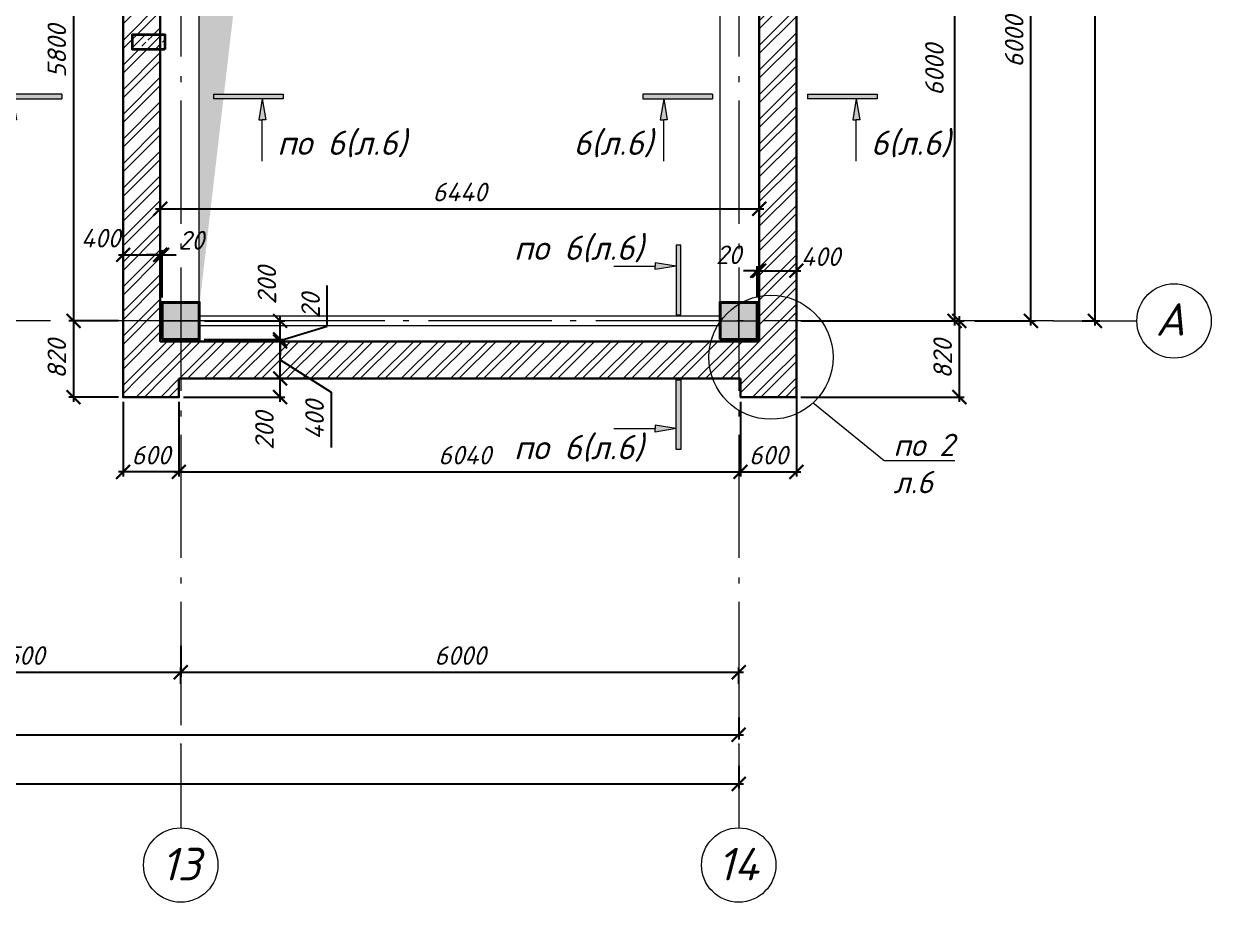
# Model space of a CAD drawing. Header units: millimetres. Extents: x -238377 to -11282, y -123214 to -44846.
# Drawn here: x -154690 to -141919, y -85462 to -76014 of the extents above; entities that cross this region are included whole.
import ezdxf
from ezdxf import colors
from ezdxf.entities.mleader import LeaderData, LeaderLine
from ezdxf.enums import TextEntityAlignment as Align
from ezdxf.math import Vec2, Vec3

# ---------------------------------------------------------------- set-up
doc = ezdxf.new("R2010")
doc.units = ezdxf.units.MM
doc.header["$MEASUREMENT"] = 0
doc.linetypes.add('Double Dashed', pattern=[1797.222233, 1325, -211.666656, 63.333344, -197.222233])
doc.layers.get('0').update_dxf_attribs({"lineweight": 5})
doc.layers.add('#Hatch', color=252, linetype='Continuous', lineweight=5, true_color=0x696969)
for name, color, linetype, lineweight in [('#Бетон', 10, 'Continuous', 35), ('#Выноски', 150, 'Continuous', 15), ('#Оси', 7, 'Continuous', 5), ('колонны_Ном._пера__94', 252, 'Continuous', 13), ('колонны_Ном._пера__99', 7, 'Continuous', 40), ('Конструкции', 160, 'Continuous', 5), ('оси_Ном._пера__96', 7, 'Continuous', 5), ('оси_Ном._пера__97', 7, 'Continuous', 20), ('размеры', 7, 'Continuous', 5), ('чертеж_Ном._пера__96', 7, 'Continuous', 13)]:
    doc.layers.add(name, color=color, linetype=linetype, lineweight=lineweight)
for name, color, linetype in [('#стены наруж', 7, 'Continuous'), ('колонны', 7, 'Continuous'), ('оси', 7, 'Continuous'), ('размеры внутр', 7, 'Continuous')]:
    doc.layers.add(name, color=color, linetype=linetype)
doc.styles.add('GOST 2.304', font='isocpeui.ttf')
doc.styles.get("Standard").update_dxf_attribs({"font": 'isocpeui.ttf'})
doc.styles.add('STEP PR', font='isocpeui.ttf')
doc.styles.add('СГЕНЕРИР_СТИЛЬ_3', font='gost_2_304-81_type.ttf')
doc.dimstyles.get("Standard").update_dxf_attribs({"dimtxt": 200, "dimasz": 150, "dimexe": 50, "dimexo": 50, "dimgap": 80, "dimtad": 1, "dimdec": 0, "dimzin": 0, "dimdsep": 46, "dimtxsty": 'Standard', "dimblk": 'ARCHTICK', "dimcen": 5, "dimdle": 50, "dimadec": 0, "dimazin": 0, "dimtfac": 1, "dimtdec": 0, "dimtofl": 0, "dimtmove": 1, "dimatfit": 3, "dimfxl": 1, "dimtolj": 1, "dimtzin": 0, "dimarcsym": 0})

# ---------------------------------------------------------------- blocks, each defined once
blk = doc.blocks.new('Стандартный маркер сетки_12')
at = {"layer": 'оси_Ном._пера__96', "linetype": 'Double Dashed'}
for p, q in [((900, 0), (20403, 0)), ((20403, 0), (21303, 0))]:
    blk.add_line(p, q, dxfattribs=at)
blk.add_point((20403, 0), dxfattribs=at)
blk.add_point((20403, 0), dxfattribs=at)
at = {"layer": 'оси_Ном._пера__97', "linetype": 'Continuous'}
blk.add_circle((21703, 0), 400, dxfattribs=at)
at = {"layer": 'оси_Ном._пера__96', "style": 'СГЕНЕРИР_СТИЛЬ_3'}
blk.add_attdef('AC_MarkerText_1', text='', height=350, rotation=90, dxfattribs=at).set_placement((21973, -209), align=Align.BOTTOM_LEFT)
blk = doc.blocks.new('Стандартный маркер сетки_13')
at = {"layer": 'оси_Ном._пера__96', "linetype": 'Double Dashed', "lineweight": 5}
blk.add_line((900, 0), (20403, 0), dxfattribs=at)
at = {"layer": 'оси_Ном._пера__96', "linetype": 'Double Dashed'}
blk.add_line((20403, 0), (21303, 0), dxfattribs=at)
blk.add_point((20403, 0), dxfattribs=at)
blk.add_point((20403, 0), dxfattribs=at)
at = {"layer": 'оси_Ном._пера__97', "linetype": 'Continuous'}
blk.add_circle((21703, 0), 400, dxfattribs=at)
at = {"layer": 'оси_Ном._пера__96', "style": 'СГЕНЕРИР_СТИЛЬ_3'}
blk.add_attdef('AC_MarkerText_1', text='', height=350, rotation=90, dxfattribs=at).set_placement((21973, -226), align=Align.BOTTOM_LEFT)
blk = doc.blocks.new('_ArchTick')
at = {"color": 0, "linetype": 'ByBlock', "const_width": 0.15}
blk.add_lwpolyline([(-0.5, -0.5), (0.5, 0.5)], dxfattribs=at)
blk = doc.blocks.new('*D24')
at = {"layer": 'Defpoints', "color": 0, "transparency": 16777216}
for p in [(-214651, -83762), (-147001, -83944), (-147001, -84189)]:
    blk.add_point(p, dxfattribs=at)
at = {"layer": 'размеры', "color": 0, "lineweight": -2, "transparency": 16777216}
for p, q in [((-214651, -83812), (-214651, -84239)), ((-147001, -83994), (-147001, -84239)), ((-214701, -84189), (-146951, -84189))]:
    blk.add_line(p, q, dxfattribs=at)
at = {"layer": 'размеры', "color": 0, "lineweight": -2, "transparency": 16777216, "xscale": 150, "yscale": 150, "zscale": 150, "rotation": 180}
blk.add_blockref('_ArchTick', (-214651, -84189), dxfattribs=at)
at = {"layer": 'размеры', "color": 0, "lineweight": -2, "transparency": 16777216, "xscale": 150, "yscale": 150, "zscale": 150}
blk.add_blockref('_ArchTick', (-147001, -84189), dxfattribs=at)
at = {"layer": 'размеры', "color": 0, "transparency": 16777216, "insert": (-180813, -84008), "char_height": 200, "attachment_point": 5}
blk.add_mtext('\\A1;67650', dxfattribs=at)
blk = doc.blocks.new('*D38')
at = {"layer": 'Defpoints', "color": 0, "transparency": 16777216}
for p in [(-156501, -82679), (-153001, -82653), (-153001, -82989)]:
    blk.add_point(p, dxfattribs=at)
at = {"layer": 'размеры', "color": 0, "lineweight": -2, "transparency": 16777216}
for p, q in [((-156501, -82729), (-156501, -83039)), ((-153001, -82703), (-153001, -83039)), ((-156551, -82989), (-152951, -82989))]:
    blk.add_line(p, q, dxfattribs=at)
at = {"layer": 'размеры', "color": 0, "lineweight": -2, "transparency": 16777216, "xscale": 150, "yscale": 150, "zscale": 150, "rotation": 180}
blk.add_blockref('_ArchTick', (-156501, -82989), dxfattribs=at)
at = {"layer": 'размеры', "color": 0, "lineweight": -2, "transparency": 16777216, "xscale": 150, "yscale": 150, "zscale": 150}
blk.add_blockref('_ArchTick', (-153001, -82989), dxfattribs=at)
at = {"layer": 'размеры', "color": 0, "transparency": 16777216, "insert": (-154746, -82809), "char_height": 200, "attachment_point": 5}
blk.add_mtext('\\A1;3500', dxfattribs=at)
blk = doc.blocks.new('*D39')
at = {"layer": 'Defpoints', "color": 0, "transparency": 16777216}
for p in [(-147001, -82989), (-153001, -83162), (-147001, -83162)]:
    blk.add_point(p, dxfattribs=at)
at = {"layer": 'размеры', "color": 0, "lineweight": -2, "transparency": 16777216}
for p, q in [((-153051, -82989), (-146951, -82989)), ((-153001, -83112), (-153001, -82939)), ((-147001, -83112), (-147001, -82939))]:
    blk.add_line(p, q, dxfattribs=at)
at = {"layer": 'размеры', "color": 0, "lineweight": -2, "transparency": 16777216, "xscale": 150, "yscale": 150, "zscale": 150, "rotation": 180}
blk.add_blockref('_ArchTick', (-153001, -82989), dxfattribs=at)
at = {"layer": 'размеры', "color": 0, "lineweight": -2, "transparency": 16777216, "xscale": 150, "yscale": 150, "zscale": 150}
blk.add_blockref('_ArchTick', (-147001, -82989), dxfattribs=at)
at = {"layer": 'размеры', "color": 0, "transparency": 16777216, "insert": (-149996, -82809), "char_height": 200, "attachment_point": 5}
blk.add_mtext('\\A1;6000', dxfattribs=at)
blk = doc.blocks.new('*D40')
at = {"layer": 'Defpoints', "color": 0, "transparency": 16777216}
for p in [(-146381, -79210), (-144628, -79210), (-146381, -80030)]:
    blk.add_point(p, dxfattribs=at)
at = {"layer": 'размеры', "color": 0, "lineweight": -2, "transparency": 16777216}
for p, q in [((-144628, -80080), (-144628, -79160)), ((-146331, -79210), (-144578, -79210)), ((-146331, -80030), (-144578, -80030))]:
    blk.add_line(p, q, dxfattribs=at)
at = {"layer": 'размеры', "color": 0, "lineweight": -2, "transparency": 16777216, "xscale": 150, "yscale": 150, "zscale": 150}
for p, rotation in [((-144628, -79210), 90), ((-144628, -80030), 270)]:
    blk.add_blockref('_ArchTick', p, dxfattribs=dict(at, rotation=rotation))
at = {"layer": 'размеры', "color": 0, "transparency": 16777216, "insert": (-144808, -79620), "char_height": 200, "attachment_point": 5, "rotation": 90}
blk.add_mtext('\\A1;820', dxfattribs=at)
blk = doc.blocks.new('*D41')
at = {"layer": 'Defpoints', "color": 0, "transparency": 16777216}
for p in [(-144021, -73210), (-143858, -73210), (-144510, -79210)]:
    blk.add_point(p, dxfattribs=at)
at = {"layer": 'размеры', "color": 0, "lineweight": -2, "transparency": 16777216}
for p, q in [((-143858, -79260), (-143858, -73160)), ((-143971, -73210), (-143808, -73210)), ((-144460, -79210), (-143808, -79210))]:
    blk.add_line(p, q, dxfattribs=at)
at = {"layer": 'размеры', "color": 0, "lineweight": -2, "transparency": 16777216, "xscale": 150, "yscale": 150, "zscale": 150}
for p, rotation in [((-143858, -73210), 90), ((-143858, -79210), 270)]:
    blk.add_blockref('_ArchTick', p, dxfattribs=dict(at, rotation=rotation))
at = {"layer": 'размеры', "color": 0, "transparency": 16777216, "insert": (-144038, -76206), "char_height": 200, "attachment_point": 5, "rotation": 90}
blk.add_mtext('\\A1;6000', dxfattribs=at)
blk = doc.blocks.new('*D45')
at = {"layer": 'Defpoints', "color": 0, "transparency": 16777216}
for p in [(-145451, -64810), (-143169, -64810), (-143357, -79210)]:
    blk.add_point(p, dxfattribs=at)
at = {"layer": 'размеры', "color": 0, "lineweight": -2, "transparency": 16777216}
for p, q in [((-145401, -64810), (-143119, -64810)), ((-143169, -79260), (-143169, -64760)), ((-143307, -79210), (-143119, -79210))]:
    blk.add_line(p, q, dxfattribs=at)
at = {"layer": 'размеры', "color": 0, "lineweight": -2, "transparency": 16777216, "xscale": 150, "yscale": 150, "zscale": 150}
for p, rotation in [((-143169, -64810), 90), ((-143169, -79210), 270)]:
    blk.add_blockref('_ArchTick', p, dxfattribs=dict(at, rotation=rotation))
at = {"layer": 'размеры', "color": 0, "transparency": 16777216, "insert": (-143363, -71996), "char_height": 200, "attachment_point": 5, "rotation": 90}
blk.add_mtext('\\A1;14400', dxfattribs=at)
blk = doc.blocks.new('*D55')
at = {"layer": 'Defpoints', "color": 0, "transparency": 16777216}
for p in [(-153021, -80030), (-146981, -80030), (-146981, -80834)]:
    blk.add_point(p, dxfattribs=at)
at = {"layer": 'размеры', "color": 0, "lineweight": -2, "transparency": 16777216}
for p, q in [((-153021, -80080), (-153021, -80884)), ((-146981, -80080), (-146981, -80884)), ((-153071, -80834), (-146931, -80834))]:
    blk.add_line(p, q, dxfattribs=at)
at = {"layer": 'размеры', "color": 0, "lineweight": -2, "transparency": 16777216, "xscale": 150, "yscale": 150, "zscale": 150, "rotation": 180}
blk.add_blockref('_ArchTick', (-153021, -80834), dxfattribs=at)
at = {"layer": 'размеры', "color": 0, "lineweight": -2, "transparency": 16777216, "xscale": 150, "yscale": 150, "zscale": 150}
blk.add_blockref('_ArchTick', (-146981, -80834), dxfattribs=at)
at = {"layer": 'размеры', "color": 0, "transparency": 16777216, "insert": (-149947, -80654), "char_height": 200, "attachment_point": 5}
blk.add_mtext('\\A1;6040', dxfattribs=at)
blk = doc.blocks.new('*D56')
at = {"layer": 'Defpoints', "color": 0, "transparency": 16777216}
for p in [(-144678, -73210), (-144509, -73210), (-146381, -79210)]:
    blk.add_point(p, dxfattribs=at)
at = {"layer": 'размеры', "color": 0, "lineweight": -2, "transparency": 16777216}
for p, q in [((-144678, -79260), (-144678, -73160)), ((-144559, -73210), (-144728, -73210)), ((-146331, -79210), (-144628, -79210))]:
    blk.add_line(p, q, dxfattribs=at)
at = {"layer": 'размеры', "color": 0, "lineweight": -2, "transparency": 16777216, "xscale": 150, "yscale": 150, "zscale": 150}
for p, rotation in [((-144678, -73210), 90), ((-144678, -79210), 270)]:
    blk.add_blockref('_ArchTick', p, dxfattribs=dict(at, rotation=rotation))
at = {"layer": 'размеры', "color": 0, "transparency": 16777216, "insert": (-144896, -76510), "char_height": 200, "attachment_point": 5, "rotation": 90}
blk.add_mtext('\\A1;6000', dxfattribs=at)
blk = doc.blocks.new('Колонна_15_1', base_point=(22379, 71856))
at = {"layer": 'колонны_Ном._пера__94', "linetype": 'Continuous', "true_color": 0x7d7d7d}
blk.add_hatch(color=8, dxfattribs=at).paths.add_polyline_path([(22179, 71647), (22579, 71647), (22579, 72047), (22179, 72047)])
blk.add_hatch(color=8, dxfattribs=at).paths.add_polyline_path([(22179, 71647), (22579, 71647), (22579, 72047), (22179, 72047)])
at = {"layer": 'колонны_Ном._пера__99', "linetype": 'Continuous', "flags": 128}
blk.add_lwpolyline([(22179, 71647), (22579, 71647), (22579, 72047), (22179, 72047)], close=True, dxfattribs=at)
at = {"layer": 'колонны_Ном._пера__99', "color": 8, "linetype": 'Continuous', "true_color": 0x737373, "flags": 128}
blk.add_lwpolyline([(22179, 71647), (22579, 71647), (22579, 72047), (22179, 72047)], close=True, dxfattribs=at)
at = {"layer": 'оси_Ном._пера__96', "color": 253, "lineweight": 5, "true_color": 0x9c9c9c}
for points in [[(22379, 72047), (22379, 71647)], [(22379, 72047), (22379, 71647)], [(22179, 71847), (22579, 71847)], [(22179, 71847), (22579, 71847)]]:
    blk.add_lwpolyline(points, dxfattribs=at)
blk = doc.blocks.new('Связ001')
at = {"layer": 'Конструкции', "color": 102, "linetype": 'Continuous', "lineweight": 9}
blk.add_lwpolyline([(5837, 0), (5837, 100), (0, 100), (0, 0), (5837, 0)], dxfattribs=at)
blk = doc.blocks.new('*D72')
at = {"layer": 'Defpoints', "color": 0, "transparency": 16777216}
for p in [(-184001, -83275), (-147001, -83424), (-147001, -83661)]:
    blk.add_point(p, dxfattribs=at)
at = {"layer": 'размеры', "color": 0, "lineweight": -2, "transparency": 16777216}
for p, q in [((-184001, -83325), (-184001, -83711)), ((-147001, -83474), (-147001, -83711)), ((-184051, -83661), (-146951, -83661))]:
    blk.add_line(p, q, dxfattribs=at)
at = {"layer": 'размеры', "color": 0, "lineweight": -2, "transparency": 16777216, "xscale": 150, "yscale": 150, "zscale": 150, "rotation": 180}
blk.add_blockref('_ArchTick', (-184001, -83661), dxfattribs=at)
at = {"layer": 'размеры', "color": 0, "lineweight": -2, "transparency": 16777216, "xscale": 150, "yscale": 150, "zscale": 150}
blk.add_blockref('_ArchTick', (-147001, -83661), dxfattribs=at)
at = {"layer": 'размеры', "color": 0, "transparency": 16777216, "insert": (-165496, -83479), "char_height": 200, "attachment_point": 5}
blk.add_mtext('\\A1;37000', dxfattribs=at)
blk = doc.blocks.new('*D133')
at = {"layer": 'Defpoints', "color": 0, "transparency": 16777216}
for p in [(-153422, -73410), (-154154, -79210), (-153621, -79210)]:
    blk.add_point(p, dxfattribs=at)
at = {"layer": 'размеры', "color": 0, "lineweight": -2, "transparency": 16777216}
for p, q in [((-153472, -73410), (-154204, -73410)), ((-154154, -73360), (-154154, -79260)), ((-153671, -79210), (-154204, -79210))]:
    blk.add_line(p, q, dxfattribs=at)
at = {"layer": 'размеры', "color": 0, "lineweight": -2, "transparency": 16777216, "xscale": 150, "yscale": 150, "zscale": 150}
for p, rotation in [((-154154, -73410), 90), ((-154154, -79210), 270)]:
    blk.add_blockref('_ArchTick', p, dxfattribs=dict(at, rotation=rotation))
at = {"layer": 'размеры', "color": 0, "transparency": 16777216, "insert": (-154334, -76310), "char_height": 200, "attachment_point": 5, "rotation": 90}
blk.add_mtext('\\A1;5800', dxfattribs=at)
blk = doc.blocks.new('*D253')
at = {"layer": 'Defpoints', "color": 0, "transparency": 16777216}
for p in [(-146381, -79210), (-146981, -80030), (-146381, -80834)]:
    blk.add_point(p, dxfattribs=at)
at = {"layer": 'размеры', "color": 0, "lineweight": -2, "transparency": 16777216}
for p, q in [((-146381, -79260), (-146381, -80884)), ((-146981, -80080), (-146981, -80884)), ((-147031, -80834), (-146331, -80834))]:
    blk.add_line(p, q, dxfattribs=at)
at = {"layer": 'размеры', "color": 0, "lineweight": -2, "transparency": 16777216, "xscale": 150, "yscale": 150, "zscale": 150, "rotation": 180}
blk.add_blockref('_ArchTick', (-146981, -80834), dxfattribs=at)
at = {"layer": 'размеры', "color": 0, "lineweight": -2, "transparency": 16777216, "xscale": 150, "yscale": 150, "zscale": 150}
blk.add_blockref('_ArchTick', (-146381, -80834), dxfattribs=at)
at = {"layer": 'размеры', "color": 0, "transparency": 16777216, "insert": (-146681, -80654), "char_height": 200, "attachment_point": 5}
blk.add_mtext('\\A1;600', dxfattribs=at)
blk = doc.blocks.new('*D254')
at = {"layer": 'Defpoints', "color": 0, "transparency": 16777216}
for p in [(-153621, -80030), (-153021, -80030), (-153621, -80834)]:
    blk.add_point(p, dxfattribs=at)
at = {"layer": 'размеры', "color": 0, "lineweight": -2, "transparency": 16777216}
for p, q in [((-153621, -80080), (-153621, -80884)), ((-153021, -80080), (-153021, -80884)), ((-152971, -80834), (-153671, -80834))]:
    blk.add_line(p, q, dxfattribs=at)
at = {"layer": 'размеры', "color": 0, "lineweight": -2, "transparency": 16777216, "xscale": 150, "yscale": 150, "zscale": 150, "rotation": 180}
blk.add_blockref('_ArchTick', (-153621, -80834), dxfattribs=at)
at = {"layer": 'размеры', "color": 0, "lineweight": -2, "transparency": 16777216, "xscale": 150, "yscale": 150, "zscale": 150}
blk.add_blockref('_ArchTick', (-153021, -80834), dxfattribs=at)
at = {"layer": 'размеры', "color": 0, "transparency": 16777216, "insert": (-153321, -80654), "char_height": 200, "attachment_point": 5}
blk.add_mtext('\\A1;600', dxfattribs=at)
blk = doc.blocks.new('*D255')
at = {"layer": 'Defpoints', "color": 0, "transparency": 16777216}
for p in [(-146781, -78004), (-146781, -78824), (-153221, -78938)]:
    blk.add_point(p, dxfattribs=at)
at = {"layer": 'размеры', "color": 0, "lineweight": -2, "transparency": 16777216}
for p, q in [((-153271, -78004), (-146731, -78004)), ((-153221, -78888), (-153221, -77954)), ((-146781, -78774), (-146781, -77954))]:
    blk.add_line(p, q, dxfattribs=at)
at = {"layer": 'размеры', "color": 0, "lineweight": -2, "transparency": 16777216, "xscale": 150, "yscale": 150, "zscale": 150, "rotation": 180}
blk.add_blockref('_ArchTick', (-153221, -78004), dxfattribs=at)
at = {"layer": 'размеры', "color": 0, "lineweight": -2, "transparency": 16777216, "xscale": 150, "yscale": 150, "zscale": 150}
blk.add_blockref('_ArchTick', (-146781, -78004), dxfattribs=at)
at = {"layer": 'размеры', "color": 0, "transparency": 16777216, "insert": (-150001, -77824), "char_height": 200, "attachment_point": 5}
blk.add_mtext('\\A1;6440', dxfattribs=at)
blk = doc.blocks.new('*D256')
at = {"layer": 'Defpoints', "color": 0, "transparency": 16777216}
for p in [(-153221, -78499), (-153621, -79210), (-153221, -79210)]:
    blk.add_point(p, dxfattribs=at)
at = {"layer": 'размеры', "color": 0, "lineweight": -2, "transparency": 16777216}
for p, q in [((-153671, -78499), (-153171, -78499)), ((-153621, -79160), (-153621, -78449)), ((-153221, -79160), (-153221, -78449))]:
    blk.add_line(p, q, dxfattribs=at)
at = {"layer": 'размеры', "color": 0, "lineweight": -2, "transparency": 16777216, "xscale": 150, "yscale": 150, "zscale": 150, "rotation": 180}
blk.add_blockref('_ArchTick', (-153621, -78499), dxfattribs=at)
at = {"layer": 'размеры', "color": 0, "lineweight": -2, "transparency": 16777216, "xscale": 150, "yscale": 150, "zscale": 150}
blk.add_blockref('_ArchTick', (-153221, -78499), dxfattribs=at)
at = {"layer": 'размеры', "color": 0, "transparency": 16777216, "insert": (-153862, -78320), "char_height": 200, "attachment_point": 5}
blk.add_mtext('\\A1;400', dxfattribs=at)
blk = doc.blocks.new('*D257')
at = {"layer": 'Defpoints', "color": 0, "transparency": 16777216}
for p in [(-153201, -78499), (-153201, -79010), (-153221, -79210)]:
    blk.add_point(p, dxfattribs=at)
at = {"layer": 'размеры', "color": 0, "lineweight": -2, "transparency": 16777216}
for p, q in [((-153221, -78499), (-153371, -78499)), ((-153221, -79160), (-153221, -78449)), ((-153201, -78960), (-153201, -78449)), ((-153201, -78499), (-153051, -78499))]:
    blk.add_line(p, q, dxfattribs=at)
at = {"layer": 'размеры', "color": 0, "lineweight": -2, "transparency": 16777216, "xscale": 150, "yscale": 150, "zscale": 150}
blk.add_blockref('_ArchTick', (-153221, -78499), dxfattribs=at)
at = {"layer": 'размеры', "color": 0, "lineweight": -2, "transparency": 16777216, "xscale": 150, "yscale": 150, "zscale": 150, "rotation": 180}
blk.add_blockref('_ArchTick', (-153201, -78499), dxfattribs=at)
at = {"layer": 'размеры', "color": 0, "transparency": 16777216, "insert": (-152887, -78343), "char_height": 200, "attachment_point": 5}
blk.add_mtext('\\A1;20', dxfattribs=at)
blk = doc.blocks.new('*D258')
at = {"color": 0, "lineweight": -2, "transparency": 16777216}
for p, q in [((-146801, -78960), (-146801, -78620)), ((-146781, -78960), (-146781, -78620)), ((-146801, -78670), (-146951, -78670)), ((-146781, -78670), (-146631, -78670))]:
    blk.add_line(p, q, dxfattribs=at)
at = {"layer": 'Defpoints', "color": 0, "transparency": 16777216}
for p in [(-146781, -78670), (-146801, -79010), (-146781, -79010)]:
    blk.add_point(p, dxfattribs=at)
at = {"color": 0, "lineweight": -2, "transparency": 16777216, "xscale": 150, "yscale": 150, "zscale": 150}
blk.add_blockref('_ArchTick', (-146801, -78670), dxfattribs=at)
at = {"color": 0, "lineweight": -2, "transparency": 16777216, "xscale": 150, "yscale": 150, "zscale": 150, "rotation": 180}
blk.add_blockref('_ArchTick', (-146781, -78670), dxfattribs=at)
at = {"color": 0, "transparency": 16777216, "insert": (-147110, -78499), "char_height": 200, "attachment_point": 5}
blk.add_mtext('\\A1;20', dxfattribs=at)
blk = doc.blocks.new('*D259')
at = {"color": 0, "lineweight": -2, "transparency": 16777216}
for p, q in [((-146781, -78960), (-146781, -78620)), ((-146381, -79160), (-146381, -78620)), ((-146831, -78670), (-146331, -78670))]:
    blk.add_line(p, q, dxfattribs=at)
at = {"layer": 'Defpoints', "color": 0, "transparency": 16777216}
for p in [(-146381, -78670), (-146781, -79010), (-146381, -79210)]:
    blk.add_point(p, dxfattribs=at)
at = {"color": 0, "lineweight": -2, "transparency": 16777216, "xscale": 150, "yscale": 150, "zscale": 150, "rotation": 180}
blk.add_blockref('_ArchTick', (-146781, -78670), dxfattribs=at)
at = {"color": 0, "lineweight": -2, "transparency": 16777216, "xscale": 150, "yscale": 150, "zscale": 150}
blk.add_blockref('_ArchTick', (-146381, -78670), dxfattribs=at)
at = {"color": 0, "transparency": 16777216, "insert": (-146120, -78519), "char_height": 200, "attachment_point": 5}
blk.add_mtext('\\A1;400', dxfattribs=at)
blk = doc.blocks.new('*D260')
at = {"layer": 'Defpoints', "color": 0, "transparency": 16777216}
for p in [(-153021, -79830), (-151933, -79830), (-153021, -80030)]:
    blk.add_point(p, dxfattribs=at)
at = {"layer": 'размеры', "color": 0, "lineweight": -2, "transparency": 16777216}
for p, q in [((-151933, -80080), (-151933, -79780)), ((-152971, -79830), (-151883, -79830)), ((-152971, -80030), (-151883, -80030))]:
    blk.add_line(p, q, dxfattribs=at)
at = {"layer": 'размеры', "color": 0, "lineweight": -2, "transparency": 16777216, "xscale": 150, "yscale": 150, "zscale": 150}
for p, rotation in [((-151933, -79830), 90), ((-151933, -80030), 270)]:
    blk.add_blockref('_ArchTick', p, dxfattribs=dict(at, rotation=rotation))
at = {"layer": 'размеры', "color": 0, "transparency": 16777216, "insert": (-152101, -80392), "char_height": 200, "attachment_point": 5, "rotation": 90}
blk.add_mtext('\\A1;200', dxfattribs=at)
blk = doc.blocks.new('*D261')
at = {"layer": 'Defpoints', "color": 0, "transparency": 16777216}
for p in [(-151933, -79430), (-151933, -79430), (-153021, -79830)]:
    blk.add_point(p, dxfattribs=at)
at = {"layer": 'размеры', "color": 0, "lineweight": -2, "transparency": 16777216}
for p, q in [((-151933, -79880), (-151933, -79380)), ((-151933, -79630), (-151382, -79978)), ((-152971, -79830), (-151883, -79830)), ((-151382, -79978), (-151382, -80573))]:
    blk.add_line(p, q, dxfattribs=at)
at = {"layer": 'размеры', "color": 0, "lineweight": -2, "transparency": 16777216, "xscale": 150, "yscale": 150, "zscale": 150}
for p, rotation in [((-151933, -79430), 90), ((-151933, -79830), 270)]:
    blk.add_blockref('_ArchTick', p, dxfattribs=dict(at, rotation=rotation))
at = {"layer": 'размеры', "color": 0, "transparency": 16777216, "insert": (-151562, -80275), "char_height": 200, "attachment_point": 5, "rotation": 90}
blk.add_mtext('\\A1;400', dxfattribs=at)
blk = doc.blocks.new('*D262')
at = {"layer": 'Defpoints', "color": 0, "transparency": 16777216}
for p in [(-152801, -79410), (-151933, -79410), (-151933, -79430)]:
    blk.add_point(p, dxfattribs=at)
at = {"layer": 'размеры', "color": 0, "lineweight": -2, "transparency": 16777216}
for p, q in [((-151425, -79268), (-151425, -78828)), ((-151933, -79410), (-151933, -79260)), ((-151933, -79420), (-151425, -79268)), ((-152751, -79410), (-151883, -79410)), ((-151933, -79430), (-151933, -79410)), ((-151933, -79430), (-151933, -79580))]:
    blk.add_line(p, q, dxfattribs=at)
at = {"layer": 'размеры', "color": 0, "lineweight": -2, "transparency": 16777216, "xscale": 150, "yscale": 150, "zscale": 150}
for p, rotation in [((-151933, -79410), 270), ((-151933, -79430), 90)]:
    blk.add_blockref('_ArchTick', p, dxfattribs=dict(at, rotation=rotation))
at = {"layer": 'размеры', "color": 0, "transparency": 16777216, "insert": (-151605, -79048), "char_height": 200, "attachment_point": 5, "rotation": 90}
blk.add_mtext('\\A1;20', dxfattribs=at)
blk = doc.blocks.new('*D263')
at = {"layer": 'Defpoints', "color": 0, "transparency": 16777216}
for p in [(-152796, -79210), (-151933, -79210), (-152801, -79410)]:
    blk.add_point(p, dxfattribs=at)
at = {"layer": 'размеры', "color": 0, "lineweight": -2, "transparency": 16777216}
for p, q in [((-151933, -79460), (-151933, -79160)), ((-152746, -79210), (-151883, -79210)), ((-152751, -79410), (-151883, -79410))]:
    blk.add_line(p, q, dxfattribs=at)
at = {"layer": 'размеры', "color": 0, "lineweight": -2, "transparency": 16777216, "xscale": 150, "yscale": 150, "zscale": 150}
for p, rotation in [((-151933, -79210), 90), ((-151933, -79410), 270)]:
    blk.add_blockref('_ArchTick', p, dxfattribs=dict(at, rotation=rotation))
at = {"layer": 'размеры', "color": 0, "transparency": 16777216, "insert": (-152075, -78828), "char_height": 200, "attachment_point": 5, "rotation": 90}
blk.add_mtext('\\A1;200', dxfattribs=at)
blk = doc.blocks.new('*D264')
at = {"layer": 'Defpoints', "color": 0, "transparency": 16777216}
for p in [(-153621, -79210), (-154154, -80030), (-153621, -80030)]:
    blk.add_point(p, dxfattribs=at)
at = {"layer": 'размеры', "color": 0, "lineweight": -2, "transparency": 16777216}
for p, q in [((-154154, -79160), (-154154, -80080)), ((-153671, -79210), (-154204, -79210)), ((-153671, -80030), (-154204, -80030))]:
    blk.add_line(p, q, dxfattribs=at)
at = {"layer": 'размеры', "color": 0, "lineweight": -2, "transparency": 16777216, "xscale": 150, "yscale": 150, "zscale": 150}
for p, rotation in [((-154154, -79210), 90), ((-154154, -80030), 270)]:
    blk.add_blockref('_ArchTick', p, dxfattribs=dict(at, rotation=rotation))
at = {"layer": 'размеры', "color": 0, "transparency": 16777216, "insert": (-154334, -79620), "char_height": 200, "attachment_point": 5, "rotation": 90}
blk.add_mtext('\\A1;820', dxfattribs=at)
blk = doc.blocks.new('*U268')
at = {"ltscale": 100}
h = blk.add_hatch(color=256, dxfattribs=at)
h.dxf.hatch_style = 1
h.paths.add_polyline_path([(-335, 770), (-335, 700), (665, 700), (665, 770)])
h = blk.add_hatch(color=256, dxfattribs=at)
h.dxf.hatch_style = 1
h.paths.add_polyline_path([(-85, 400), (-35, 400), (15, 400), (-35, 700)])
at = {"linetype": 'Continuous', "ltscale": 100}
for p, q in [((-335, 770), (-335, 700)), ((665, 770), (-335, 770)), ((-335, 700), (665, 700)), ((-35, 700), (-85, 400)), ((-35, 700), (15, 400)), ((-85, 400), (-35, 400)), ((15, 400), (-35, 400))]:
    blk.add_line(p, q, dxfattribs=at)
blk.add_lwpolyline([(665, 770), (665, 700)], dxfattribs=at)
at = {"linetype": 'Continuous', "ltscale": 100, "extrusion": (-1, 1e-16, 0), "elevation": 35}
blk.add_lwpolyline([(190, 0), (-400, 0)], dxfattribs=at)
at = {"ltscale": 100, "style": 'STEP PR'}
blk.add_attdef('Nh', text='', height=350, dxfattribs=at).set_placement((-192, -102), align=Align.RIGHT)
blk = doc.blocks.new('*U269')
at = {"ltscale": 100}
h = blk.add_hatch(color=256, dxfattribs=at)
h.dxf.hatch_style = 1
h.paths.add_polyline_path([(665, 770), (665, 700), (1665, 700), (1665, 770)])
h = blk.add_hatch(color=256, dxfattribs=at)
h.dxf.hatch_style = 1
h.paths.add_polyline_path([(1415, 400), (1365, 400), (1315, 400), (1365, 700)])
at = {"linetype": 'Continuous', "ltscale": 100}
for p, q in [((665, 770), (1665, 770)), ((1665, 700), (665, 700)), ((1365, 700), (1315, 400)), ((1365, 700), (1415, 400)), ((1665, 770), (1665, 700)), ((1315, 400), (1365, 400)), ((1415, 400), (1365, 400))]:
    blk.add_line(p, q, dxfattribs=at)
blk.add_lwpolyline([(665, 770), (665, 700)], dxfattribs=at)
at = {"linetype": 'Continuous', "ltscale": 100, "extrusion": (1, 1e-16, 0), "elevation": 1365}
blk.add_lwpolyline([(-190, 0), (400, 0)], dxfattribs=at)
at = {"ltscale": 100, "style": 'STEP PR'}
blk.add_attdef('Nh', text='', height=350, dxfattribs=at).set_placement((1799, -102), align=Align.RIGHT)
blk = doc.blocks.new('*U394')
at = {"ltscale": 100}
h = blk.add_hatch(color=256, dxfattribs=at)
h.dxf.hatch_style = 1
h.paths.add_polyline_path([(665, 770), (665, 700), (1665, 700), (1665, 770)])
h = blk.add_hatch(color=256, dxfattribs=at)
h.dxf.hatch_style = 1
h.paths.add_polyline_path([(1415, 400), (1365, 400), (1315, 400), (1365, 700)])
at = {"linetype": 'Continuous', "ltscale": 100}
for p, q in [((665, 770), (1665, 770)), ((1665, 700), (665, 700)), ((1365, 700), (1315, 400)), ((1365, 700), (1415, 400)), ((1665, 770), (1665, 700)), ((1315, 400), (1365, 400)), ((1415, 400), (1365, 400))]:
    blk.add_line(p, q, dxfattribs=at)
blk.add_lwpolyline([(665, 770), (665, 700)], dxfattribs=at)
at = {"linetype": 'Continuous', "ltscale": 100, "extrusion": (1, 1e-16, 0), "elevation": 1365}
blk.add_lwpolyline([(-190, 0), (400, 0)], dxfattribs=at)
at = {"ltscale": 100, "style": 'STEP PR'}
blk.add_attdef('Nh', text='', height=350, dxfattribs=at).set_placement((1799, -102), align=Align.RIGHT)
blk = doc.blocks.new('*U270')
at = {"linetype": 'ByBlock', "ltscale": 100}
h = blk.add_hatch(color=256, dxfattribs=at)
h.dxf.hatch_style = 1
h.paths.add_polyline_path([(-35, 0), (35, 0), (35, 1000), (-35, 1000)])
h = blk.add_hatch(color=256, dxfattribs=at)
h.dxf.hatch_style = 1
h.paths.add_polyline_path([(-335, 750), (-335, 700), (-335, 650), (-35, 700)])
for p, q in [((35, 1000), (-35, 1000)), ((-35, 1000), (-35, 0)), ((35, 0), (35, 1000)), ((-335, 750), (-335, 700)), ((-35, 700), (-335, 750)), ((-35, 700), (-335, 650)), ((-335, 650), (-335, 700)), ((-35, 0), (35, 0))]:
    blk.add_line(p, q, dxfattribs=at)
at = {"linetype": 'ByBlock', "ltscale": 100, "extrusion": (0, 1, 0), "elevation": 700}
blk.add_lwpolyline([(925, 0), (335, 0)], dxfattribs=at)
at = {"ltscale": 100, "style": 'STEP PR'}
blk.add_attdef('Nv', text='', height=350, dxfattribs=at).set_placement((-503, 790), align=Align.RIGHT)
blk = doc.blocks.new('*U271')
at = {"linetype": 'ByBlock', "ltscale": 100}
h = blk.add_hatch(color=256, dxfattribs=at)
h.dxf.hatch_style = 1
h.paths.add_polyline_path([(-35, -1000), (35, -1000), (35, 0), (-35, 0)])
h = blk.add_hatch(color=256, dxfattribs=at)
h.dxf.hatch_style = 1
h.paths.add_polyline_path([(-335, -750), (-335, -700), (-335, -650), (-35, -700)])
for p, q in [((-35, -1000), (-35, 0)), ((-35, 0), (35, 0)), ((35, 0), (35, -1000)), ((-35, -700), (-335, -650)), ((-335, -650), (-335, -700)), ((-335, -750), (-335, -700)), ((-35, -700), (-335, -750)), ((35, -1000), (-35, -1000))]:
    blk.add_line(p, q, dxfattribs=at)
at = {"linetype": 'ByBlock', "ltscale": 100, "extrusion": (0, -1, 0), "elevation": 700}
blk.add_lwpolyline([(-925, 0), (-335, 0)], dxfattribs=at)
at = {"ltscale": 100, "style": 'STEP PR'}
blk.add_attdef('Nv', text='', height=350, dxfattribs=at).set_placement((-503, -1140), align=Align.RIGHT)
blk = doc.blocks.new('_None')
blk = doc.blocks.new('сердечник160х300')
at = {"layer": '#Hatch'}
h = blk.add_hatch(dxfattribs=at)
h.set_pattern_fill('ANSI33', color=256, scale=500)
h.paths.add_polyline_path([(80, 150), (-80, 150), (-80, -198), (80, -198)])
at = {"layer": '#Бетон'}
blk.add_lwpolyline([(80, -200), (80, 150), (-80, 150), (-80, -200)], close=True, dxfattribs=at)

msp = doc.modelspace()

# ---------------------------------------------------------------- hatches: boundary and pattern name
at = {"layer": '#Hatch'}
h = msp.add_hatch(dxfattribs=at)
h.set_pattern_fill('ANSI32', color=256, scale=500)
h.paths.add_polyline_path([(-153001.2, -79430.4), (-153221.5, -79430.4), (-153221.5, -79210.4), (-153621.5, -79210.4), (-153621.5, -79830.4), (-153021.2, -79830.4), (-153001.2, -79830.4)])
h.paths.add_polyline_path([(-147001.2, -79430.4), (-153001.2, -79430.4), (-153001.2, -79830.4), (-147001.2, -79830.4)])
h.paths.add_polyline_path([(-146380.9, -79210.4), (-146781.4, -79210.4), (-146781.5, -79430.4), (-147001.2, -79430.4), (-147001.2, -79830.4), (-146380.9, -79830.4)])
h.paths.add_polyline_path([(-146380.9, -78710.4), (-146781.4, -78710.4), (-146781.4, -79210.4), (-146380.9, -79210.4)])
h.paths.add_polyline_path([(-146380.9, -73210.4), (-146781.1, -73210.4), (-146781.4, -78710.4), (-146380.9, -78710.4)])
h.paths.add_polyline_path([(-146380.9, -70310.4), (-146780.9, -70310.4), (-146781.1, -73210.4), (-146380.9, -73210.4)])
h.paths.add_polyline_path([(-153521.2, -76130.4), (-153221.5, -76130.4), (-153221.5, -73410.4), (-153421.5, -73410.4), (-153621.5, -73410.4), (-153621.5, -79210.4), (-153221.5, -79210.4), (-153221.5, -76290.4), (-153521.2, -76290.4)])
h = msp.add_hatch(dxfattribs=at)
h.set_pattern_fill('ANSI32', color=256, scale=500)
h.paths.add_polyline_path([(-153351, -79830.4), (-153621.5, -79830.4), (-153621.5, -80030.4), (-153351, -80030.4)])
h.paths.add_polyline_path([(-153020.1, -79830.4), (-153351, -79830.4), (-153351, -80030.4), (-153020.1, -80030.4)])
h = msp.add_hatch(dxfattribs=at)
h.set_pattern_fill('ANSI32', color=256, scale=500)
h.paths.add_polyline_path([(-146812, -79830.4), (-146981.2, -79830.4), (-146981.2, -80030.4), (-146812, -80030.4)])
h.paths.add_polyline_path([(-146381.5, -79830.4), (-146812, -79830.4), (-146812, -80030.4), (-146381.5, -80030.4)])
at = {"layer": 'размеры внутр', "true_color": 0xd3d2db}
h = msp.add_hatch(color=254, dxfattribs=at)
h.dxf.hatch_style = 1
h.paths.add_polyline_path([(-147201.5, -71208.9), (-152801.5, -71207.9), (-152801.5, -79010.4), (-152797.6, -79021.1), (-151967.8, -71874.3)])

# ---------------------------------------------------------------- linework, layer by layer
at = {"layer": '#Выноски'}
msp.add_circle((-146654, -79600.7), 667.3, dxfattribs=at)
at = {"layer": '#стены наруж', "lineweight": 30}
for points in [[(-146380.9, -79830.4), (-146380.9, -70310.4), (-146780.9, -70310.4), (-146781.5, -79430.4), (-153221.5, -79430.4), (-153221.5, -73410.4)], [(-153221.5, -73410.4), (-153621.5, -73410.4), (-153621.5, -79830.4), (-153621.5, -80030.4)], [(-153621.5, -79830.4), (-153621.5, -80030.4), (-153021.2, -80030.4), (-153021.2, -79830.4)], [(-153021.2, -79830.4), (-146981.2, -79830.4)], [(-146981.2, -79830.4), (-146981.2, -80030.4), (-146380.9, -80030.4), (-146380.9, -79830.4)]]:
    msp.add_lwpolyline(points, dxfattribs=at)
at = {"layer": 'оси_Ном._пера__96', "linetype": 'Double Dashed', "lineweight": 5}
msp.add_line((-143619.1, -79210.4), (-216265.2, -79210.4), dxfattribs=at)
at = {"layer": 'оси_Ном._пера__96', "linetype": 'Double Dashed'}
msp.add_line((-143619.1, -79210.4), (-142719.1, -79210.4), dxfattribs=at)
msp.add_point((-143619.1, -79210.4), dxfattribs=at)
msp.add_point((-143619.1, -79210.4), dxfattribs=at)
at = {"layer": 'оси_Ном._пера__97', "linetype": 'Continuous'}
msp.add_ellipse((-142319.1, -79210.4), major_axis=(-282.8, 282.8), ratio=1, start_param=0.7853982, end_param=7.0685835, dxfattribs=at)
at = {"layer": 'чертеж_Ном._пера__96'}
for points in [[(-152801.5, -79010.4), (-152801.5, -73410.4)], [(-147201.5, -79010.4), (-147201.5, -73410.4)]]:
    msp.add_lwpolyline(points, dxfattribs=at)

# ---------------------------------------------------------------- block references
at = {"layer": '#Выноски', "xscale": 0.75, "yscale": 0.75, "zscale": 0.75}
for name, p, values in [('*U268', (-154779.6, -77348.4), {'Nh': 'по 6(л.6)'}), ('*U268', (-147780.4, -77348.4), {'Nh': '6(л.6)'}), ('*U270', (-147648.6, -79146.5), {'Nv': 'по 6(л.6)'})]:
    msp.add_blockref(name, p, dxfattribs=at).add_auto_attribs(values)
at = {"layer": '#Выноски'}
ref = msp.add_blockref('*U394', (-153148.3, -77348.4), dxfattribs=dict(at, xscale=0.75, yscale=0.75, zscale=0.75))
ref.add_attrib('Nh', 'по 6(л.6)', dxfattribs={"layer": '0', "ltscale": 100, "height": 262.5, "style": 'STEP PR'}).set_placement((-150571.6, -77424.8), align=Align.RIGHT)
ref = msp.add_blockref('*U269', (-146759.7, -77348.4), dxfattribs=dict(at, xscale=0.75, yscale=0.75, zscale=0.75))
ref.add_attrib('Nh', '6(л.6)', dxfattribs={"layer": '0', "ltscale": 100, "height": 262.5, "style": 'STEP PR'}).set_placement((-144726.8, -77424.8), align=Align.RIGHT)
ref = msp.add_blockref('*U271', (-147648.6, -79843.8), dxfattribs=dict(at, xscale=0.75, yscale=0.75, zscale=0.75))
ref.add_attrib('Nv', 'по 6(л.6)', dxfattribs={"layer": '0', "ltscale": 100, "height": 262.5, "style": 'STEP PR'}).set_placement((-148026.1, -80698.6), align=Align.RIGHT)
at = {"layer": 'колонны'}
for p in [(-153001.5, -79201.5), (-147001.5, -79201.5)]:
    msp.add_blockref('Колонна_15_1', p, dxfattribs=at)
at = {"layer": 'Конструкции', "linetype": 'Continuous', "xscale": 0.9584354169361498, "zscale": 1000}
msp.add_blockref('Связ001', (-152796.2, -79260.4), dxfattribs=at)
at = {"layer": 'оси', "color": 251, "linetype": 'Continuous', "lineweight": 13}
ref = msp.add_blockref('Стандартный маркер сетки_12', (-153001.2, -63359), dxfattribs=dict(at, zscale=1000, rotation=270))
ref.add_attrib('AC_MarkerText_1', '13', dxfattribs={"color": 7, "linetype": 'Continuous', "lineweight": 13, "height": 350, "rotation": 360}).set_placement((-153209.9, -85332), align=Align.BOTTOM_LEFT)
ref = msp.add_blockref('Стандартный маркер сетки_13', (-147001.2, -63359), dxfattribs=dict(at, zscale=1000, rotation=270))
ref.add_attrib('AC_MarkerText_1', '14', dxfattribs={"color": 7, "linetype": 'Continuous', "lineweight": 13, "height": 350, "rotation": 360}).set_placement((-147226.9, -85332), align=Align.BOTTOM_LEFT)
at = {"layer": 'размеры', "xscale": -1, "rotation": 90.00000000000031}
msp.add_blockref('сердечник160х300', (-153371.2, -76210.4), dxfattribs=at)

# ---------------------------------------------------------------- texts
at = {"layer": '#Оси', "linetype": 'Continuous', "ltscale": 100, "style": 'GOST 2.304'}
msp.add_text('А', height=350, dxfattribs=at).set_placement((-142360.2, -79194.1), align=Align.MIDDLE_CENTER)

# ---------------------------------------------------------------- dimensions: what is measured, and where the dimension line sits
for base, p1, p2, picture, middle in [((-146781.4, -78670.3), (-146801.5, -79010.4), (-146781.4, -79010.4), '*D258', (-147109.5, -78678.7)), ((-146380.881, -78670.3297), (-146781.4364, -79010.3935), (-146380.881, -79210.3922), '*D259', (-146120.2928, -78698.9907))]:
    dim = msp.add_linear_dim(base=base, p1=p1, p2=p2, dimstyle='Standard', override={"dimrnd": 5})
    dim.commit()
    dim.dimension.update_dxf_attribs({"geometry": picture, "text_midpoint": middle, "dimtype": 160})
at = {"layer": 'размеры'}
for base, p1, p2, picture, middle in [((-143169.1, -64810.4), (-143356.8, -79210.4), (-145451, -64810.4), '*D45', (-143183.3, -71996.1)), ((-144678.2, -73210.4), (-146380.9, -79210.4), (-144509.1, -73210.4), '*D56', (-144716.3, -76510.4)), ((-143857.6, -73210.4), (-144509.5, -79210.4), (-144021.5, -73210.4), '*D41', (-143857.6, -76205.6)), ((-151932.8, -79210.4), (-152801.5, -79410.4), (-152796.2, -79210.4), '*D263', (-151894.8, -78828.2)), ((-151932.8, -79410.4), (-151932.8, -79430.4), (-152801.5, -79410.4), '*D262', (-151425, -79187.7)), ((-144628.2, -79210.4), (-146381.5, -80030.4), (-146380.9, -79210.4), '*D40', (-144628.2, -79620.4)), ((-151932.8, -79430.4), (-153021.2, -79830.4), (-151932.8, -79430.4), '*D261', (-151382.1, -80058)), ((-151932.8, -79830.4), (-153021.2, -80030.4), (-153021.2, -79830.4), '*D260', (-151921.4, -80392.1))]:
    dim = msp.add_linear_dim(base=base, p1=p1, p2=p2, angle=90, dimstyle='Standard', dxfattribs=at)
    dim.commit()
    dim.dimension.update_dxf_attribs({"geometry": picture, "text_midpoint": middle, "dimtype": 160})
for base, p1, p2, picture, middle in [((-154154.1, -79210.4), (-153421.7, -73410.4), (-153621.5, -79210.4), '*D133', (-154334.1, -76310.4)), ((-154154.1, -80030.4), (-153621.5, -79210.4), (-153621.5, -80030.4), '*D264', (-154334.1, -79620.4))]:
    dim = msp.add_linear_dim(base=base, p1=p1, p2=p2, angle=90, dimstyle='Standard', dxfattribs=at)
    dim.commit()
    dim.dimension.update_dxf_attribs({"geometry": picture, "text_midpoint": middle})
for base, p1, p2, picture, middle in [((-146781.4, -78004.2), (-153221.5, -78937.9), (-146781.4, -78823.9), '*D255', (-150001.4, -77824.2)), ((-146380.9, -80834), (-146981.2, -80030.4), (-146380.9, -79210.4), '*D253', (-146681, -80654)), ((-153621.5, -80834), (-153021.2, -80030.4), (-153621.5, -80030.4), '*D254', (-153321.3, -80654))]:
    dim = msp.add_linear_dim(base=base, p1=p1, p2=p2, dimstyle='Standard', dxfattribs=at)
    dim.commit()
    dim.dimension.update_dxf_attribs({"geometry": picture, "text_midpoint": middle})
for base, p1, p2, picture, middle in [((-153221.5, -78499.2), (-153621.5, -79210.4), (-153221.5, -79210.4), '*D256', (-153862.4, -78499.6)), ((-153201.5, -78499.2), (-153221.5, -79210.4), (-153201.5, -79010.4), '*D257', (-152887.3, -78522.7)), ((-146981.2, -80834), (-153021.2, -80030.4), (-146981.2, -80030.4), '*D55', (-149946.5, -80834)), ((-153001.2, -82989.2), (-156501.2, -82679.1), (-153001.2, -82653.5), '*D38', (-154746.4, -82989.2)), ((-147001.2, -82989.2), (-153001.2, -83162.3), (-147001.2, -83162.3), '*D39', (-149996.4, -82989.2)), ((-147001.2, -83660.6), (-184001.2, -83275.1), (-147001.2, -83424.1), '*D72', (-165496.4, -83660.6)), ((-147001.2, -84189.2), (-214651.2, -83762.3), (-147001.2, -83943.5), '*D24', (-180813.2, -84189.2))]:
    dim = msp.add_linear_dim(base=base, p1=p1, p2=p2, dimstyle='Standard', dxfattribs=at)
    dim.commit()
    dim.dimension.update_dxf_attribs({"geometry": picture, "text_midpoint": middle, "dimtype": 160})

# ---------------------------------------------------------------- leaders
at = {"layer": '#Выноски'}
ml = msp.add_multileader_mtext('Standard', dxfattribs=at)
ml.set_content('\\A1;по 2\\Pл.6', color=256, style='STEP PR')
ml.set_leader_properties(color=256, linetype='ByLayer', lineweight=-1)
ml.set_arrow_properties(name='NONE')
ml.build(insert=Vec2(0, 0))
ml.multileader.update_dxf_attribs({"text_left_attachment_type": 6, "text_right_attachment_type": 6, "dogleg_length": 0, "arrow_head_size": 240})
ctx = ml.context
ctx.base_point, ctx.char_height, ctx.arrow_head_size, ctx.landing_gap_size, ctx.plane_origin = Vec3(-145437.7, -80711.4), 240, 240, 100, Vec3(-142129.8, -93373.5)
ctx.left_attachment, ctx.right_attachment = 6, 6
notes = []
notes.append((ctx, [(0, (1, 1, 0), (-145437.7, -80711.4), (1, 0), 0, [(0, [(-146202.2, -80089)], 0, [])])]))
ctx.mtext.insert, ctx.mtext.rotation, ctx.mtext.width, ctx.mtext.defined_height, ctx.mtext.flow_direction = Vec3(-145337.7, -80423.4), 6.2831853, 767.232, 139, 5
for ctx, leaders in notes:
    for number, flags, end, landing, length, lines in leaders:
        leader = LeaderData()
        leader.index, (leader.has_last_leader_line, leader.has_dogleg_vector, leader.attachment_direction) = number, flags
        leader.last_leader_point, leader.dogleg_vector, leader.dogleg_length = Vec3(end), Vec3(landing), length
        for number, points, colour, breaks in lines:
            line = LeaderLine()
            line.index, line.vertices, line.color, line.breaks = number, Vec3.list(points), colors.encode_raw_color(colour), breaks
            leader.lines.append(line)
        ctx.leaders.append(leader)

doc.saveas('drawing.dxf')
